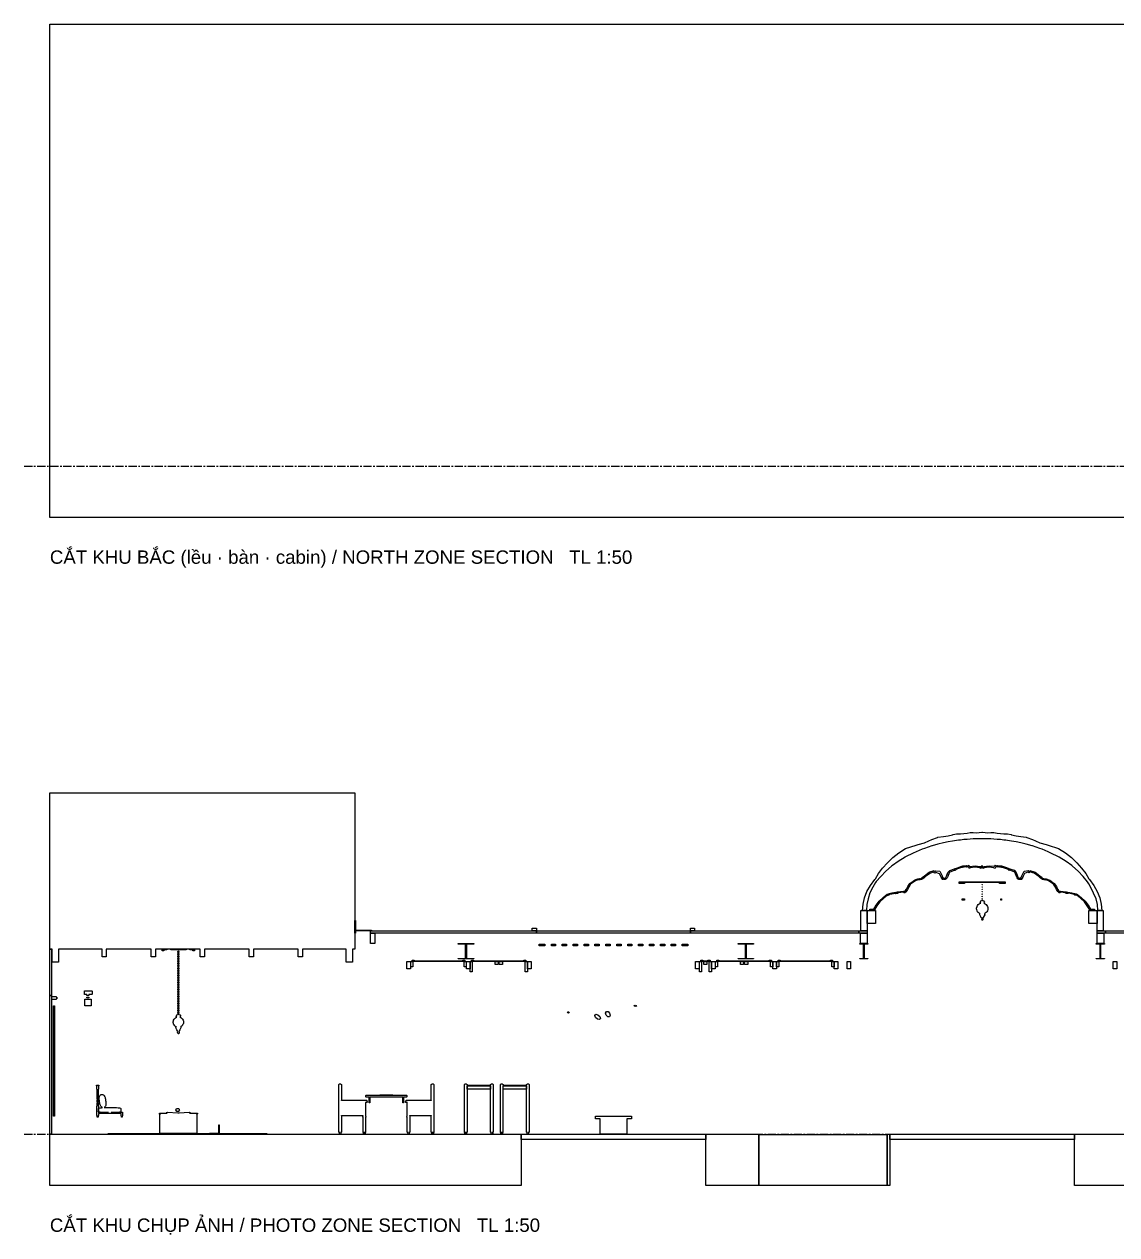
# Model space of a CAD drawing. Header units: millimetres. Extents: x -2320 to 44593, y -183000 to 30400.
# Drawn here: x -500 to 20775, y -152957 to -129400 of the extents above; entities that cross this region are included whole.
import ezdxf

# ---------------------------------------------------------------- set-up
doc = ezdxf.new("R2010")
doc.units = ezdxf.units.MM
doc.header["$LTSCALE"] = 50
doc.linetypes.add('CENTER', pattern=[5.08, 3.175, -0.635, 0.635, -0.635])
for name, color, linetype in [('A-BLDG', 8, 'Continuous'), ('A-SECT', 7, 'Continuous'), ('A-TEXT', 7, 'Continuous'), ('S-GRID', 8, 'CENTER')]:
    doc.layers.add(name, color=color, linetype=linetype)
doc.styles.add('VN', font='arial.ttf')

msp = doc.modelspace()

# ---------------------------------------------------------------- linework, layer by layer
at = {"layer": 'A-BLDG'}
msp.add_lwpolyline([(30400, -139000), (0, -139000), (0, -129400), (30400, -129400)], close=True, dxfattribs=at)
at = {"layer": 'A-SECT'}
for points in [[(41.4, -147400), (0.3, -147400), (0.3, -147280), (0.3, -144480), (0.3, -144360), (5935.7, -144360), (5935.7, -144480), (5935.7, -147280), (5935.7, -147400), (5894, -147400), (5894, -147650), (5770.3, -147650), (5770.3, -147400), (4918.6, -147400), (4918.6, -147550), (4836.1, -147550), (4836.1, -147400), (3963.7, -147400), (3963.7, -147550), (3881.3, -147550), (3881.3, -147400), (3008.9, -147400), (3008.9, -147550), (2926.5, -147550), (2926.5, -147400), (2054.1, -147400), (2054.1, -147550), (1971.7, -147550), (1971.7, -147400), (1099.3, -147400), (1099.3, -147550), (1016.8, -147550), (1016.8, -147400), (165.1, -147400), (165.1, -147650), (41.4, -147650)], [(15900, -146649.3), (15823.7, -146650), (15833.4, -146525.7), (15862.4, -146402.2), (15910.5, -146280.1), (15977.2, -146160.2), (16061.7, -146043.2), (16075.9, -146027.4), (16134.5, -145929.7), (16214.7, -145820.6), (16306.8, -145716.3), (16408.2, -145619.7), (16410.6, -145617.4), (16530.3, -145524.7), (16661.7, -145438.6), (16662.5, -145438.2), (16865, -145372.5), (16907.1, -145359.7), (17031.3, -145327.1), (17112.8, -145288.4), (17171.5, -145265.2), (17280.5, -145225), (17292.1, -145221.5), (17397.9, -145207.7), (17492.2, -145196.9), (17577.5, -145173), (17588.8, -145170.1), (17655.6, -145156.4), (17728, -145153.1), (17795.9, -145151.1), (17860.2, -145140), (17921.7, -145130.8), (17981, -145132), (18038.9, -145134.3), (18095.7, -145128.1), (18144.1, -145123.9), (18152.1, -145123.4), (18160.1, -145123.9), (18208.5, -145128.1), (18265.3, -145134.3), (18323.2, -145132), (18382.5, -145130.8), (18444, -145140), (18508.3, -145151.1), (18576.2, -145153.1), (18648.6, -145156.4), (18715.4, -145170.1), (18726.7, -145173), (18812, -145196.9), (18906.3, -145207.7), (19012.1, -145221.5), (19023.7, -145225), (19132.7, -145265.2), (19191.4, -145288.4), (19272.9, -145327.1), (19397.1, -145359.7), (19439.2, -145372.5), (19641.7, -145438.2), (19642.5, -145438.6), (19773.9, -145524.7), (19893.6, -145617.4), (19896, -145619.7), (19997.4, -145716.3), (20089.5, -145820.6), (20169.7, -145929.7), (20228.3, -146027.4), (20242.5, -146043.2), (20327, -146160.2), (20393.7, -146280.1), (20441.8, -146402.2), (20470.8, -146525.7), (20480.5, -146650), (20404.2, -146649.3), (20396.4, -146532.7), (20373.8, -146418.4), (20323.7, -146307.5), (20271.5, -146196.5), (20228.3, -146126.4), (20204.2, -146088.1), (20121.3, -145983.1), (20024.5, -145882), (19914.4, -145785.4), (19896, -145771.7), (19788.2, -145693.9), (19649.1, -145608.1), (19641.7, -145604.2), (19492.8, -145528.4), (19439.2, -145505), (19320.2, -145455.3), (19272.9, -145438.4), (19132.7, -145391), (19127.2, -145389.2), (19012.1, -145358.1), (18906.3, -145331.4), (18902.9, -145330.6), (18812, -145312.8), (18726.7, -145297.6), (18648.6, -145284.9), (18613.3, -145279.7), (18576.2, -145275.4), (18508.3, -145268.4), (18444, -145262.7), (18382.5, -145258.2), (18323.2, -145254.9), (18265.3, -145252.5), (18208.5, -145251.1), (18152.1, -145250.6), (18095.7, -145251.1), (18038.9, -145252.5), (17981, -145254.9), (17921.7, -145258.2), (17860.2, -145262.7), (17795.9, -145268.4), (17728, -145275.4), (17690.9, -145279.7), (17655.6, -145284.9), (17577.5, -145297.6), (17492.2, -145312.8), (17401.3, -145330.6), (17397.9, -145331.4), (17292.1, -145358.1), (17177, -145389.2), (17171.5, -145391), (17031.3, -145438.4), (16984, -145455.3), (16865, -145505), (16811.4, -145528.4), (16662.5, -145604.2), (16655.1, -145608.1), (16516, -145693.9), (16408.2, -145771.7), (16389.8, -145785.4), (16279.7, -145882), (16182.9, -145983.1), (16088.6, -146082.2), (16075, -146103.8), (16021.6, -146190.5), (15968.8, -146302.7), (15930.7, -146417), (15907.7, -146532.7)], [(18912.6, -146021.7), (18913.3, -146019), (18915.6, -146005.5), (18928.1, -145971), (18972.5, -145881.7), (18976.7, -145878.9), (19056.7, -145871.4), (19069.3, -145881.7), (19073.4, -145880.5), (19084.2, -145868.5), (19166.2, -145891.2), (19182.3, -145902.3), (19278.7, -145972.3), (19312.3, -146001.1), (19321.1, -146008.7), (19328.2, -146018.4), (19338, -146023.1), (19342.2, -146022.1), (19344.4, -146022), (19344.8, -146022.2), (19367.9, -146031.1), (19385.8, -146029.1), (19398.4, -146031.5), (19468.1, -146057), (19556.5, -146121.4), (19597.5, -146181.1), (19621.2, -146229.1), (19645, -146264.8), (19650.6, -146275.9), (19654.9, -146278.4), (19656.7, -146280.9), (19663.1, -146281.1), (19678, -146269.9), (19786.6, -146284.3), (19804.1, -146295.2), (19817.6, -146288.5), (19819.8, -146287.8), (19898.4, -146303.6), (19954.6, -146314.3), (19968.6, -146326.6), (19975.4, -146327.6), (19991.1, -146320.8), (19992, -146320.8), (20078.1, -146393.4), (20160, -146466.5), (20217.9, -146542.6), (20262.9, -146619.8), (20267.3, -146623.7), (20282.8, -146619.7), (20339, -146619.3), (20339, -146639.3), (20290.8, -146639.3), (20269.7, -146649.5), (20247.1, -146634), (20199.9, -146553.6), (20144.2, -146480.6), (20065.6, -146410), (19994.8, -146349.5), (19982.9, -146348.5), (19980.6, -146349.4), (19960.1, -146345.8), (19946.4, -146333.8), (19899.4, -146324.7), (19836.3, -146312), (19818.5, -146318.2), (19808.1, -146316), (19790.8, -146314.9), (19772, -146303.1), (19681.8, -146291.7), (19668, -146301.3), (19652.3, -146301.3), (19646.6, -146297.9), (19636.7, -146291.7), (19627.5, -146274.7), (19603.4, -146238.6), (19580.1, -146191.1), (19542.4, -146136.3), (19458.5, -146075.1), (19396.9, -146052.3), (19394.7, -146051.9), (19372, -146054.2), (19344.4, -146044.5), (19340.8, -146042.9), (19333.9, -146042.9), (19330.6, -146042.9), (19322.7, -146038.4), (19309.7, -146033.3), (19285.4, -146013.1), (19253.4, -145984.6), (19166.9, -145921), (19140.3, -145911.6), (19089.7, -145895.8), (19080.3, -145908.4), (19077.7, -145908.9), (19064.9, -145913.1), (19057.1, -145905.1), (19052.7, -145901.5), (19045.2, -145902.1), (18978.4, -145923.9), (18950.4, -145980.6), (18939.5, -146013.1), (18933.3, -146033.3), (18920.5, -146042.9), (18905.2, -146042.9), (18897.6, -146035.1), (18888.1, -146042.9), (18870, -146042.9), (18853.6, -146036.5), (18848.2, -146033.3), (18834.1, -146013.1), (18818.5, -145984.6), (18794.8, -145915.8), (18774.6, -145895.4), (18692.5, -145865.2), (18680.1, -145867.7), (18669.6, -145862.1), (18662.4, -145849.7), (18658.3, -145847.6), (18626.2, -145837.2), (18550.5, -145809.5), (18535.2, -145810.4), (18526.3, -145806.1), (18506, -145806.1), (18499.6, -145803.4), (18487.1, -145797.8), (18461.7, -145797.8), (18455.2, -145802.8), (18439.2, -145798.4), (18437.4, -145797.8), (18435.2, -145797), (18433.3, -145797.8), (18421.2, -145802), (18419.4, -145802.8), (18415.9, -145799.5), (18414.2, -145797.8), (18410.5, -145804), (18409.6, -145805.3), (18403.8, -145822.2), (18389.6, -145826.7), (18381.8, -145815.5), (18286.1, -145801.2), (18194.7, -145816.7), (18187.9, -145826.5), (18181, -145826.2), (18166.6, -145821.4), (18153.9, -145801.7), (18150.6, -145801.5), (18147.3, -145801.7), (18134.6, -145821.4), (18120.2, -145826.2), (18113.2, -145826.5), (18106.4, -145816.8), (18015.1, -145801.6), (17919.9, -145816), (17912.1, -145827.2), (17898, -145822.7), (17892.3, -145806.2), (17891.2, -145804.7), (17887.1, -145797.8), (17885.9, -145799), (17881.9, -145802.8), (17879.9, -145801.9), (17868.1, -145797.8), (17865.7, -145796.8), (17862.9, -145797.8), (17860.6, -145798.5), (17845.1, -145802.8), (17838.6, -145797.8), (17811.4, -145797.8), (17797.9, -145803.8), (17792.4, -145806.1), (17775.2, -145806.1), (17763, -145812.1), (17747.6, -145811.2), (17673.6, -145838.8), (17646.7, -145847.6), (17638.5, -145851.9), (17631.4, -145864.3), (17621, -145869.9), (17608.4, -145867.4), (17525, -145898.7), (17508.1, -145915.8), (17484.6, -145984.6), (17468.7, -146013.1), (17454.6, -146033.3), (17448.8, -146036.8), (17433, -146042.9), (17415, -146042.9), (17403.4, -146033.4), (17394.1, -146042.9), (17378.7, -146042.9), (17365.8, -146033.3), (17359.6, -146013.1), (17348.9, -145981.1), (17324.2, -145931.2), (17248.6, -145905.9), (17236.3, -145918.6), (17220.9, -145913.9), (17217.6, -145906.9), (17211.5, -145898.6), (17180.9, -145908.2), (17132.6, -145925.5), (17052.6, -145984.6), (17021.1, -146013.1), (16996.7, -146033.3), (16972.2, -146042.9), (16971.5, -146042.9), (16970.5, -146042.9), (16962.3, -146042.9), (16957, -146045.1), (16937.7, -146052), (16913, -146049.7), (16907, -146050.7), (16871, -146064.2), (16845.2, -146075.1), (16813.4, -146096.2), (16760.2, -146135), (16722.4, -146189.7), (16698.7, -146238), (16674.2, -146274.7), (16665.1, -146291.7), (16654.4, -146298.4), (16649.5, -146301.3), (16633.8, -146301.3), (16619.9, -146291.7), (16520.7, -146304.2), (16501.7, -146315.9), (16499.4, -146316), (16473.9, -146321.3), (16456.1, -146315.2), (16395.5, -146327.3), (16351.1, -146335.9), (16337.4, -146347.8), (16325.1, -146350), (16316.9, -146354.2), (16302.3, -146355.3), (16238.5, -146410), (16160.2, -146480.6), (16104.3, -146553.6), (16057.1, -146634), (16034.8, -146649.5), (16013.9, -146639.3), (15965.6, -146639.3), (15965.6, -146619.3), (16022, -146619.7), (16037.3, -146623.6), (16041.4, -146619.7), (16086.3, -146542.6), (16144.4, -146466.4), (16226, -146393.4), (16304.9, -146326.7), (16314.6, -146326.5), (16322, -146329.7), (16328.9, -146328.7), (16342.9, -146316.4), (16396.6, -146306.3), (16472.5, -146290.9), (16489.2, -146296.6), (16494.2, -146292.7), (16505.5, -146285.7), (16623.9, -146270.1), (16639, -146281.2), (16644.8, -146281), (16646.3, -146278.7), (16650.9, -146276.2), (16656.8, -146264.7), (16680.9, -146228.6), (16704.9, -146179.9), (16745.9, -146120.3), (16809.4, -146074), (16835.2, -146056.9), (16861.7, -146045.9), (16902.1, -146031.1), (16923.1, -146027.2), (16941.5, -146028.8), (16957.2, -146022.8), (16958.1, -146022.4), (16962.2, -146022.6), (16964.3, -146023.1), (16973.6, -146018.6), (16974.5, -146018.4), (16994.3, -146001.1), (17027.4, -145972.3), (17123, -145902.3), (17133.4, -145895.1), (17217, -145871.2), (17228, -145883.8), (17231.9, -145885.1), (17244.7, -145874.7), (17326, -145881.7), (17326.3, -145882), (17371.2, -145971.3), (17383.6, -146005.5), (17385.9, -146019.1), (17386.7, -146021.5), (17395.7, -146011), (17410.2, -146011), (17422.3, -146022.4), (17428.3, -146022.3), (17435.1, -146019.7), (17437.2, -146018.5), (17447.2, -146004), (17460.6, -145977.8), (17485.7, -145906), (17525, -145866.3), (17611.2, -145835.3), (17617.5, -145836.6), (17620.9, -145838.2), (17627.2, -145829.6), (17674.2, -145813.5), (17772.7, -145778.4), (17772.8, -145778.4), (17779.3, -145782.2), (17791.1, -145777), (17842.9, -145774.3), (17847, -145779.2), (17858.7, -145777), (17864.5, -145775), (17869, -145776.9), (17877.8, -145779.8), (17877.9, -145779.8), (17884.8, -145773), (17892.7, -145765.7), (17902.1, -145774.9), (17902.8, -145775.4), (17907.5, -145790.5), (17909.2, -145787.8), (18014.4, -145777.8), (18116.2, -145790.5), (18124.2, -145802.6), (18133.1, -145797.6), (18148.6, -145769.3), (18150.6, -145769.1), (18152.6, -145769.3), (18168, -145797.6), (18177, -145802.5), (18184.9, -145790.4), (18286.8, -145777.5), (18392.4, -145787.2), (18394.2, -145790), (18399, -145774.4), (18399.7, -145773.9), (18408.3, -145765.5), (18417.7, -145774.3), (18423.4, -145779.8), (18423.5, -145779.8), (18432.6, -145776.9), (18436.4, -145775.2), (18441.6, -145777), (18441.4, -145776.9), (18453.4, -145779.3), (18457.5, -145774.1), (18506.3, -145776.7), (18518.9, -145782.3), (18526, -145778.2), (18530.7, -145778.4), (18625.6, -145811.9), (18673.7, -145828.3), (18680, -145837), (18687.2, -145833.5), (18689.7, -145833), (18774.6, -145863.1), (18817.3, -145906.1), (18842.5, -145977.9), (18855.7, -146004.1), (18865.6, -146018.5), (18867.5, -146019.6), (18874.7, -146022.3), (18881, -146022.4), (18893.1, -146010.9), (18903.5, -146010.9)], [(17757.7, -146088), (17769.4, -146088), (17769.7, -146088), (17770.9, -146088), (17778.3, -146088), (17792.3, -146088), (17792.7, -146088), (17793.2, -146088), (17795.9, -146088), (17811.6, -146088), (17814.8, -146088), (17815.5, -146088), (17836, -146088), (17836.9, -146088), (17856.6, -146088), (17857.6, -146088), (17876.6, -146088), (17877.7, -146088), (17896.2, -146088), (17897.4, -146088), (17936.4, -146088), (17956.8, -146088), (17958.6, -146088), (17978, -146088), (17979.9, -146088), (17998.4, -146088), (18000.4, -146088), (18018.1, -146088), (18020.2, -146088), (18022.3, -146088), (18039.4, -146088), (18041.6, -146088), (18058.1, -146088), (18060.4, -146088), (18076.4, -146088), (18078.7, -146088), (18094.4, -146088), (18096.8, -146088), (18099.1, -146088), (18114.5, -146088), (18116.9, -146088), (18132.2, -146088), (18134.6, -146088), (18149.7, -146088), (18152.1, -146088), (18154.5, -146088), (18169.6, -146088), (18172, -146088), (18187.3, -146088), (18189.7, -146088), (18205.1, -146088), (18207.4, -146088), (18209.8, -146088), (18225.5, -146088), (18227.8, -146088), (18243.8, -146088), (18246.1, -146088), (18262.6, -146088), (18264.8, -146088), (18281.9, -146088), (18284, -146088), (18286.1, -146088), (18303.8, -146088), (18305.8, -146088), (18324.3, -146088), (18326.2, -146088), (18345.6, -146088), (18347.4, -146088), (18367.8, -146088), (18406.8, -146088), (18408, -146088), (18426.5, -146088), (18427.6, -146088), (18446.6, -146088), (18447.6, -146088), (18467.3, -146088), (18468.2, -146088), (18488.7, -146088), (18489.4, -146088), (18492.5, -146088), (18508.3, -146088), (18511, -146088), (18511.5, -146088), (18511.9, -146088), (18525.9, -146088), (18533.3, -146088), (18534.5, -146088), (18534.8, -146088), (18546.5, -146088), (18555.6, -146088), (18558.8, -146088), (18579.6, -146088), (18585, -146088), (18588.2, -146088), (18600.6, -146088), (18600.6, -146120), (18588.2, -146120), (18585, -146120), (18579.6, -146120), (18558.8, -146120), (18546.5, -146120), (18533.3, -146120), (18525.9, -146120), (18508.3, -146120), (18492.5, -146120), (18492.5, -146100), (18489.4, -146100), (18488.7, -146100), (18468.2, -146100), (18467.3, -146100), (18447.6, -146100), (18446.6, -146100), (18427.6, -146100), (18426.5, -146100), (18408, -146100), (18406.8, -146100), (18367.8, -146100), (18347.4, -146100), (18345.6, -146100), (18326.2, -146100), (18324.3, -146100), (18305.8, -146100), (18303.8, -146100), (18286.1, -146100), (18284, -146100), (18281.9, -146100), (18264.8, -146100), (18262.6, -146100), (18246.1, -146100), (18243.8, -146100), (18227.8, -146100), (18225.5, -146100), (18209.8, -146100), (18207.4, -146100), (18205.1, -146100), (18189.7, -146100), (18187.3, -146100), (18172, -146100), (18169.6, -146100), (18154.5, -146100), (18152.1, -146100), (18149.7, -146100), (18134.6, -146100), (18132.2, -146100), (18116.9, -146100), (18114.5, -146100), (18099.1, -146100), (18096.8, -146100), (18094.4, -146100), (18078.7, -146100), (18076.4, -146100), (18060.4, -146100), (18058.1, -146100), (18041.6, -146100), (18039.4, -146100), (18022.3, -146100), (18020.2, -146100), (18018.1, -146100), (18000.4, -146100), (17998.4, -146100), (17979.9, -146100), (17978, -146100), (17958.6, -146100), (17956.8, -146100), (17936.4, -146100), (17897.4, -146100), (17896.2, -146100), (17877.7, -146100), (17876.6, -146100), (17857.6, -146100), (17856.6, -146100), (17836.9, -146100), (17836, -146100), (17815.5, -146100), (17814.8, -146100), (17811.6, -146100), (17811.6, -146120), (17795.9, -146120), (17778.3, -146120), (17770.9, -146120), (17757.7, -146120), (17745.3, -146120), (17737, -146120), (17719.2, -146120), (17716, -146120), (17703.6, -146120), (17703.6, -146088), (17716, -146088), (17719.2, -146088), (17737, -146088), (17745.3, -146088), (17748.6, -146088)], [(18156.6, -146143.2), (18154.1, -146147.8), (18151.7, -146143.2), (18154.1, -146138.5)], [(18156.6, -146189.5), (18154.1, -146194.1), (18151.7, -146189.5), (18154.1, -146184.9)], [(18156.6, -146235.8), (18154.1, -146240.4), (18151.7, -146235.8), (18154.1, -146231.2)], [(18156.6, -146282.2), (18154.1, -146286.8), (18151.7, -146282.2), (18154.1, -146277.5)], [(17762.9, -146445), (17762.9, -146421), (17763.8, -146421), (17784, -146421), (17785.1, -146419.7), (17786.2, -146421), (17806.4, -146421), (17807.4, -146421), (17807.4, -146445), (17806.4, -146445), (17786.2, -146445), (17785.1, -146446.2), (17784, -146445), (17763.8, -146445)], [(18043.6, -146596.8), (18046.5, -146596.8), (18047.4, -146587.3), (18053.6, -146566.7), (18063.8, -146547.7), (18077.5, -146531), (18094.2, -146517.3), (18110.3, -146508.7), (18113.3, -146507.2), (18125.6, -146503.6), (18111.1, -146484.3), (18126.1, -146459.3), (18130, -146457.2), (18144.1, -146450.5), (18147.9, -146449.3), (18150, -146448.8), (18154.1, -146448.5), (18158.3, -146448.8), (18160.4, -146449.3), (18164.1, -146450.5), (18178.3, -146457.2), (18182.2, -146459.3), (18197.2, -146484.3), (18182.7, -146503.6), (18195, -146507.2), (18198, -146508.7), (18214.1, -146517.3), (18230.8, -146531), (18244.5, -146547.7), (18254.6, -146566.7), (18260.9, -146587.3), (18261.8, -146596.8), (18264.7, -146596.8), (18264.7, -146620.8), (18261.8, -146620.8), (18260.9, -146630.3), (18254.6, -146650.9), (18244.5, -146669.9), (18230.8, -146686.6), (18214.1, -146700.3), (18198, -146708.9), (18195.8, -146710), (18201.7, -146710), (18202.2, -146730), (18182.2, -146770), (18178.3, -146775.8), (18164.1, -146793.8), (18158.3, -146798.8), (18154.1, -146800), (18150, -146798.8), (18144.1, -146793.8), (18130, -146775.8), (18126.1, -146770), (18106.1, -146730), (18106.6, -146710), (18112.5, -146710), (18110.3, -146708.9), (18094.2, -146700.3), (18077.5, -146686.6), (18063.8, -146669.9), (18053.6, -146650.9), (18047.4, -146630.3), (18046.5, -146620.8), (18043.6, -146620.8)], [(18156.6, -146328.5), (18154.1, -146333.1), (18151.7, -146328.5), (18154.1, -146323.9)], [(18154.1, -146370.2), (18156.6, -146374.8), (18154.1, -146379.4), (18151.7, -146374.8)], [(18156.6, -146421.1), (18154.1, -146425.8), (18151.7, -146421.1), (18154.1, -146416.5)], [(18514.3, -146421), (18522.7, -146421), (18531.2, -146421), (18531.2, -146445), (18522.7, -146445), (18514.3, -146445)], [(15792.7, -147040.1), (15792.7, -146650), (15910.7, -146650), (15910.7, -147040.1)], [(16073, -146900), (15915, -146900), (15915, -146650), (16073, -146650)], [(20389.2, -146900), (20231.2, -146900), (20231.2, -146650), (20389.2, -146650)], [(20511.5, -146650), (20511.5, -147040.2), (20393.4, -147040), (20393.4, -146650)], [(5951.2, -146840.1), (5951.2, -147090.1), (5935.7, -147090.1), (5935.7, -146840.1)], [(9474.1, -147037.1), (9471.1, -147040.1), (9397.1, -147040.1), (9394.1, -147037.1), (9394.1, -146993.1), (9397.1, -146990.1), (9471.1, -146990.1), (9474.1, -146993.1)], [(12551.1, -146990.1), (12554.1, -146993.1), (12554.1, -147037.1), (12551.1, -147040.1), (12477.1, -147040.1), (12474.1, -147037.1), (12474.1, -146993.1), (12477.1, -146990.1)], [(18166.3, -146820), (18164.1, -146825.6), (18158.3, -146835.5), (18154.1, -146838), (18150, -146835.5), (18144.1, -146825.6), (18142, -146820), (18144.1, -146813.8), (18150, -146802.8), (18154.1, -146800), (18158.3, -146802.8), (18164.1, -146813.8)], [(6265.5, -147028.1), (6265.5, -147040.1), (5935.7, -147040.1), (5935.7, -147028.1)], [(9474.1, -147040.1), (9474.1, -147090.1), (6244.9, -147090.1), (6244.9, -147040.1)], [(6327.3, -147090.1), (6327.3, -147290.1), (6244.9, -147290.1), (6244.9, -147090.1)], [(12474.1, -147040.1), (12474.1, -147090.1), (9474.1, -147090.1), (9474.1, -147040.1)], [(15752.1, -147040.1), (15752.1, -147090.1), (12474.1, -147090.1), (12474.1, -147040.1)], [(15911.6, -147090.1), (15752.1, -147090.1), (15752.1, -147040.1), (15911.6, -147040.1)], [(15912.8, -147290.1), (15784.6, -147290.1), (15784.6, -147090.1), (15912.8, -147090.1)], [(20519.6, -147290.1), (20391.4, -147290.1), (20391.4, -147090.1), (20519.6, -147090.1)], [(20552.1, -147090.1), (20392.6, -147090.1), (20392.6, -147040.1), (20552.1, -147040.1)], [(34899.3, -147040.1), (34899.3, -147090.1), (20552.1, -147090.1), (20552.1, -147040.1)], [(31, -147400), (31, -148300), (0, -148300), (0, -147400)], [(2224.3, -147401), (2280.1, -147401), (2280.1, -147412), (2224.3, -147412), (2222.1, -147412), (2222.1, -147430), (2218.7, -147430), (2187.1, -147430), (2187.1, -147401), (2202.1, -147401), (2218.7, -147401), (2222.1, -147401)], [(2608.2, -147401), (2651.7, -147401), (2652.1, -147401), (2652.1, -147412), (2651.7, -147412), (2608.2, -147412), (2501.1, -147412), (2396, -147412), (2352.5, -147412), (2352.1, -147412), (2352.1, -147401), (2352.5, -147401), (2396, -147401), (2501.1, -147401)], [(2512.7, -147498.5), (2507.7, -147521.3), (2512.7, -147544.2), (2507.7, -147567), (2512.7, -147589.8), (2507.7, -147612.7), (2512.7, -147635.5), (2507.7, -147658.3), (2512.7, -147681.2), (2507.7, -147704), (2512.7, -147726.8), (2507.7, -147749.7), (2512.7, -147772.5), (2507.7, -147795.3), (2512.7, -147818.2), (2507.7, -147841), (2512.7, -147863.8), (2507.7, -147886.7), (2512.7, -147909.5), (2507.7, -147932.3), (2512.7, -147955.2), (2507.7, -147978), (2512.7, -148000.8), (2507.7, -148023.7), (2512.7, -148046.5), (2507.7, -148069.3), (2512.7, -148092.2), (2507.7, -148115), (2512.7, -148137.8), (2507.7, -148160.7), (2512.7, -148183.5), (2507.7, -148206.3), (2512.7, -148229.2), (2507.7, -148252), (2512.7, -148274.8), (2507.7, -148297.7), (2512.7, -148320.5), (2507.7, -148343.3), (2512.7, -148366.2), (2507.7, -148389), (2512.7, -148411.8), (2507.7, -148434.7), (2512.7, -148457.5), (2507.7, -148480.3), (2512.7, -148503.2), (2507.7, -148526), (2512.7, -148548.8), (2507.7, -148571.7), (2512.7, -148594.5), (2507.7, -148617.3), (2512.7, -148640.2), (2507.7, -148663), (2503.1, -148663), (2502.1, -148663), (2501.1, -148663), (2496.5, -148663), (2491.5, -148640.2), (2496.5, -148617.3), (2491.5, -148594.5), (2496.5, -148571.7), (2491.5, -148548.8), (2496.5, -148526), (2491.5, -148503.2), (2496.5, -148480.3), (2491.5, -148457.5), (2496.5, -148434.7), (2491.5, -148411.8), (2496.5, -148389), (2491.5, -148366.2), (2496.5, -148343.3), (2491.5, -148320.5), (2496.5, -148297.7), (2491.5, -148274.8), (2496.5, -148252), (2491.5, -148229.2), (2496.5, -148206.3), (2491.5, -148183.5), (2496.5, -148160.7), (2491.5, -148137.8), (2496.5, -148115), (2491.5, -148092.2), (2496.5, -148069.3), (2491.5, -148046.5), (2496.5, -148023.7), (2491.5, -148000.8), (2496.5, -147978), (2491.5, -147955.2), (2496.5, -147932.3), (2491.5, -147909.5), (2496.5, -147886.7), (2491.5, -147863.8), (2496.5, -147841), (2491.5, -147818.2), (2496.5, -147795.3), (2491.5, -147772.5), (2496.5, -147749.7), (2491.5, -147726.8), (2496.5, -147704), (2491.5, -147681.2), (2496.5, -147658.3), (2491.5, -147635.5), (2496.5, -147612.7), (2491.5, -147589.8), (2496.5, -147567), (2491.5, -147544.2), (2496.5, -147521.3), (2491.5, -147498.5), (2496.5, -147475.7), (2491.5, -147452.8), (2496.5, -147430), (2501.1, -147430), (2502.1, -147430), (2503.1, -147430), (2507.7, -147430), (2512.7, -147452.8), (2507.7, -147475.7)], [(2779.9, -147401), (2782.1, -147401), (2785.5, -147401), (2802.1, -147401), (2817.1, -147401), (2817.1, -147430), (2785.5, -147430), (2782.1, -147430), (2782.1, -147412), (2779.9, -147412), (2724.1, -147412), (2724.1, -147401)], [(8095, -147300.8), (7952.1, -147300.8), (7952.1, -147290.1), (8252.1, -147290.1), (8252.1, -147300.8), (8109.2, -147300.8), (8109.2, -147579.4), (8252.1, -147579.4), (8252.1, -147590.1), (7952.1, -147590.1), (7952.1, -147579.4), (8095, -147579.4)], [(9628.7, -147302.1), (9635.6, -147302.1), (9635.6, -147337.1), (9628.7, -147337.1), (9625.5, -147337.1), (9623.8, -147337.1), (9622, -147337.1), (9597.7, -147337.1), (9583.5, -147337.1), (9574.2, -147337.1), (9567.6, -147337.1), (9529.1, -147337.1), (9529.1, -147302.1), (9567.6, -147302.1), (9574.2, -147302.1), (9583.5, -147302.1), (9597.7, -147302.1), (9622, -147302.1), (9623.8, -147302.1), (9625.5, -147302.1)], [(9841, -147337.1), (9832.1, -147337.1), (9780.7, -147337.1), (9771.8, -147337.1), (9764.9, -147337.1), (9764.9, -147302.1), (9771.8, -147302.1), (9780.7, -147302.1), (9832.1, -147302.1), (9841, -147302.1), (9847.9, -147302.1), (9847.9, -147337.1)], [(10053.3, -147337.1), (10044.4, -147337.1), (9993, -147337.1), (9984.1, -147337.1), (9977.2, -147337.1), (9977.2, -147302.1), (9984.1, -147302.1), (9993, -147302.1), (10044.4, -147302.1), (10053.3, -147302.1), (10060.2, -147302.1), (10060.2, -147337.1)], [(10265.6, -147337.1), (10256.7, -147337.1), (10205.3, -147337.1), (10196.4, -147337.1), (10189.5, -147337.1), (10189.5, -147302.1), (10196.4, -147302.1), (10205.3, -147302.1), (10256.7, -147302.1), (10265.6, -147302.1), (10272.5, -147302.1), (10272.5, -147337.1)], [(10477.9, -147337.1), (10469, -147337.1), (10417.6, -147337.1), (10408.7, -147337.1), (10401.8, -147337.1), (10401.8, -147302.1), (10408.7, -147302.1), (10417.6, -147302.1), (10469, -147302.1), (10477.9, -147302.1), (10484.8, -147302.1), (10484.8, -147337.1)], [(10690.2, -147337.1), (10681.3, -147337.1), (10629.9, -147337.1), (10621, -147337.1), (10614.1, -147337.1), (10614.1, -147302.1), (10621, -147302.1), (10629.9, -147302.1), (10681.3, -147302.1), (10690.2, -147302.1), (10697.1, -147302.1), (10697.1, -147337.1)], [(10902.5, -147337.1), (10893.7, -147337.1), (10842.2, -147337.1), (10833.3, -147337.1), (10826.5, -147337.1), (10826.5, -147302.1), (10833.3, -147302.1), (10842.2, -147302.1), (10893.7, -147302.1), (10902.5, -147302.1), (10909.4, -147302.1), (10909.4, -147337.1)], [(11121.7, -147337.1), (11114.9, -147337.1), (11106, -147337.1), (11054.5, -147337.1), (11045.7, -147337.1), (11038.8, -147337.1), (11038.8, -147302.1), (11045.7, -147302.1), (11054.5, -147302.1), (11106, -147302.1), (11114.9, -147302.1), (11121.7, -147302.1)], [(11327.2, -147337.1), (11318.3, -147337.1), (11266.9, -147337.1), (11258, -147337.1), (11251.1, -147337.1), (11251.1, -147302.1), (11258, -147302.1), (11266.9, -147302.1), (11318.3, -147302.1), (11327.2, -147302.1), (11334.1, -147302.1), (11334.1, -147337.1)], [(11539.5, -147337.1), (11530.6, -147337.1), (11479.2, -147337.1), (11470.3, -147337.1), (11463.4, -147337.1), (11463.4, -147302.1), (11470.3, -147302.1), (11479.2, -147302.1), (11530.6, -147302.1), (11539.5, -147302.1), (11546.4, -147302.1), (11546.4, -147337.1)], [(11751.8, -147337.1), (11742.9, -147337.1), (11691.5, -147337.1), (11682.6, -147337.1), (11675.7, -147337.1), (11675.7, -147302.1), (11682.6, -147302.1), (11691.5, -147302.1), (11742.9, -147302.1), (11751.8, -147302.1), (11758.7, -147302.1), (11758.7, -147337.1)], [(11964.1, -147337.1), (11955.2, -147337.1), (11903.8, -147337.1), (11894.9, -147337.1), (11888, -147337.1), (11888, -147302.1), (11894.9, -147302.1), (11903.8, -147302.1), (11955.2, -147302.1), (11964.1, -147302.1), (11971, -147302.1), (11971, -147337.1)], [(12176.4, -147337.1), (12167.5, -147337.1), (12116.1, -147337.1), (12107.2, -147337.1), (12100.3, -147337.1), (12100.3, -147302.1), (12107.2, -147302.1), (12116.1, -147302.1), (12167.5, -147302.1), (12176.4, -147302.1), (12183.3, -147302.1), (12183.3, -147337.1)], [(12419.1, -147302.1), (12419.1, -147337.1), (12380.6, -147337.1), (12374, -147337.1), (12364.7, -147337.1), (12350.5, -147337.1), (12326.2, -147337.1), (12324.4, -147337.1), (12319.5, -147337.1), (12312.6, -147337.1), (12312.6, -147302.1), (12319.5, -147302.1), (12324.4, -147302.1), (12326.2, -147302.1), (12350.5, -147302.1), (12364.7, -147302.1), (12374, -147302.1), (12380.6, -147302.1)], [(13545, -147300.8), (13402.1, -147300.8), (13402.1, -147290.1), (13702.1, -147290.1), (13702.1, -147300.8), (13559.2, -147300.8), (13559.2, -147579.4), (13702.1, -147579.4), (13702.1, -147590.1), (13402.1, -147590.1), (13402.1, -147579.4), (13545, -147579.4)], [(15844.9, -147579.4), (15844.9, -147300.8), (15768.6, -147300.8), (15768.6, -147290.1), (15928.8, -147290.1), (15928.8, -147300.8), (15852.6, -147300.8), (15852.6, -147579.4), (15928.8, -147579.4), (15928.8, -147590.1), (15768.6, -147590.1), (15768.6, -147579.4)], [(20451.6, -147300.8), (20375.4, -147300.8), (20375.4, -147290.1), (20535.6, -147290.1), (20535.6, -147300.8), (20459.3, -147300.8), (20459.3, -147579.4), (20535.6, -147579.4), (20535.6, -147590.1), (20375.4, -147590.1), (20375.4, -147579.4), (20451.6, -147579.4)], [(6952.1, -147780.1), (6952.1, -147640.1), (6987.1, -147640.1), (7022.1, -147640.1), (7022.1, -147780.1), (6987.1, -147780.1)], [(7027.1, -147640.1), (7069.1, -147640.1), (7069.1, -147740.1), (7027.1, -147740.1)], [(7054.1, -147616.1), (7094.1, -147616.1), (7094.1, -147628.1), (8040.6, -147628.1), (8040.6, -147616.1), (8080.6, -147616.1), (8080.6, -147628.1), (8050.6, -147628.1), (8050.6, -147640.1), (7084.1, -147640.1), (7084.1, -147628.1), (7054.1, -147628.1)], [(8107.6, -147640.1), (8107.6, -147740.1), (8065.6, -147740.1), (8065.6, -147640.1)], [(8180.6, -147780.1), (8110.6, -147780.1), (8110.6, -147640.1), (8180.6, -147640.1)], [(8183.6, -147640.1), (8225.6, -147640.1), (8225.6, -147840.1), (8183.6, -147840.1)], [(8210.6, -147616.1), (8250.6, -147616.1), (8250.6, -147628.1), (9230.1, -147628.1), (9230.1, -147616.1), (9270.1, -147616.1), (9270.1, -147628.1), (9240.1, -147628.1), (9240.1, -147640.1), (8240.6, -147640.1), (8240.6, -147628.1), (8210.6, -147628.1)], [(8669.8, -147642.1), (8731.7, -147642.1), (8731.7, -147700.1), (8669.8, -147700.1)], [(8810.9, -147642.1), (8810.9, -147700.1), (8749, -147700.1), (8749, -147642.1)], [(9255.1, -147640.1), (9297.1, -147640.1), (9297.1, -147840.1), (9255.1, -147840.1)], [(9302.1, -147780.1), (9302.1, -147640.1), (9304.1, -147640.1), (9372.1, -147640.1), (9372.1, -147780.1), (9304.1, -147780.1)], [(12642.1, -147780.1), (12572.1, -147780.1), (12572.1, -147640.1), (12642.1, -147640.1)], [(12647.1, -147640.1), (12689.1, -147640.1), (12689.1, -147840.1), (12647.1, -147840.1)], [(12674.1, -147616.1), (12714.1, -147616.1), (12714.1, -147628.1), (12814.5, -147628.1), (12814.5, -147616.1), (12854.5, -147616.1), (12854.5, -147628.1), (12824.5, -147628.1), (12824.5, -147640.1), (12704.1, -147640.1), (12704.1, -147628.1), (12674.1, -147628.1)], [(12747.9, -147642.1), (12780.7, -147642.1), (12792.3, -147642.1), (12792.3, -147700.1), (12780.7, -147700.1), (12747.9, -147700.1), (12736.3, -147700.1), (12736.3, -147642.1)], [(12839.5, -147640.1), (12881.5, -147640.1), (12881.5, -147840.1), (12839.5, -147840.1)], [(12954.5, -147640.1), (12954.5, -147780.1), (12884.5, -147780.1), (12884.5, -147640.1)], [(12957.5, -147640.1), (12999.5, -147640.1), (12999.5, -147740.1), (12957.5, -147740.1)], [(12984.5, -147616.1), (13024.5, -147616.1), (13024.5, -147628.1), (14008, -147628.1), (14008, -147616.1), (14048, -147616.1), (14048, -147628.1), (14018, -147628.1), (14018, -147640.1), (13014.5, -147640.1), (13014.5, -147628.1), (12984.5, -147628.1)], [(13445.5, -147642.1), (13507.5, -147642.1), (13507.5, -147700.1), (13445.5, -147700.1)], [(13525, -147642.1), (13587, -147642.1), (13587, -147700.1), (13525, -147700.1)], [(14033, -147640.1), (14075, -147640.1), (14075, -147740.1), (14033, -147740.1)], [(14148, -147780.1), (14078, -147780.1), (14078, -147640.1), (14148, -147640.1)], [(14151, -147640.1), (14193, -147640.1), (14193, -147740.1), (14151, -147740.1)], [(14218, -147616.1), (14218, -147628.1), (15201.4, -147628.1), (15201.4, -147616.1), (15241.4, -147616.1), (15241.4, -147628.1), (15211.4, -147628.1), (15211.4, -147640.1), (14208, -147640.1), (14208, -147628.1), (14178, -147628.1), (14178, -147616.1)], [(15268.4, -147640.1), (15268.4, -147740.1), (15226.4, -147740.1), (15226.4, -147640.1)], [(15341.4, -147780.1), (15271.4, -147780.1), (15271.4, -147640.1), (15341.4, -147640.1)], [(15592.1, -147640.1), (15592.1, -147780.1), (15522.1, -147780.1), (15522.1, -147640.1)], [(20772.1, -147780.1), (20702.1, -147780.1), (20702.1, -147640.1), (20772.1, -147640.1)], [(0, -151000), (0, -148315), (1.2, -148309.3), (4.6, -148304.4), (9.6, -148301.1), (15.5, -148300), (21.4, -148301.1), (26.4, -148304.4), (29.8, -148309.3), (31, -148315), (31, -151000)], [(128.4, -148332.6), (136.7, -148337.3), (141.5, -148345.3), (141.5, -148354.7), (136.7, -148362.7), (128.4, -148367.4), (123.6, -148367.4), (123.6, -148380), (41.1, -148380), (41.1, -148320), (123.6, -148320), (123.6, -148332.6)], [(721.1, -148280), (675.1, -148280), (671.1, -148276), (671.1, -148214), (675.1, -148210), (817.1, -148210), (821.1, -148214), (821.1, -148276), (817.1, -148280), (761.1, -148280), (761.1, -148298.9), (721.1, -148298.9)], [(681.1, -148495.7), (681.1, -148478.1), (681.1, -148370.1), (801.1, -148370.1), (801.1, -148478.1), (801.1, -148495.7), (801.1, -148499.6), (801.1, -148500.3), (681.1, -148500.3), (681.1, -148499.6)], [(721.1, -148333), (761.1, -148333), (761.1, -148337.5), (761.1, -148347), (721.1, -148347), (721.1, -148337.5)], [(72, -150650), (72, -148500), (87.5, -148500), (87.5, -150650)], [(10080.1, -148628), (10090.7, -148618.1), (10105.4, -148621.1), (10109.6, -148634), (10098.9, -148643.9), (10084.2, -148640.9)], [(10821.2, -148642.9), (10836.1, -148612.6), (10868.1, -148612.9), (10898.4, -148643.6), (10909.2, -148686.7), (10894.3, -148717), (10862.3, -148716.7), (10832, -148686)], [(11420, -148509.9), (11403.4, -148516.1), (11383.3, -148508.2), (11379.7, -148494.2), (11396.3, -148488), (11416.4, -148495.8)], [(2431.5, -148888.7), (2419.1, -148873.6), (2409.8, -148856.3), (2404.1, -148837.5), (2403.4, -148830), (2400.7, -148830), (2400.7, -148806), (2403.4, -148806), (2404.1, -148798.5), (2409.8, -148779.7), (2419.1, -148762.4), (2431.5, -148747.3), (2446.7, -148734.9), (2463.9, -148725.6), (2472.5, -148723), (2472.3, -148723), (2457.3, -148703), (2472.3, -148678), (2490.3, -148668), (2499.7, -148664.1), (2501.1, -148663.6), (2501.7, -148663.5), (2502.1, -148663.4), (2502.5, -148663.5), (2503.1, -148663.6), (2504.5, -148664.1), (2513.9, -148668), (2531.9, -148678), (2546.9, -148703), (2531.9, -148723), (2531.7, -148723), (2540.3, -148725.6), (2557.5, -148734.9), (2572.7, -148747.3), (2585.1, -148762.4), (2594.4, -148779.7), (2600.1, -148798.5), (2600.8, -148806), (2603.5, -148806), (2603.5, -148830), (2600.8, -148830), (2600.1, -148837.5), (2594.4, -148856.3), (2585.1, -148873.6), (2572.7, -148888.7), (2557.5, -148901.1), (2541, -148910), (2546.9, -148910), (2551.9, -148930), (2531.9, -148970), (2511.9, -149000), (2517.9, -149020), (2507.9, -149050), (2504.5, -149050), (2503.1, -149050), (2502.5, -149050), (2502.1, -149050), (2501.7, -149050), (2501.1, -149050), (2499.7, -149050), (2496.3, -149050), (2486.3, -149020), (2492.3, -149000), (2472.3, -148970), (2452.3, -148930), (2457.3, -148910), (2463.2, -148910), (2446.7, -148901.1)], [(10709, -148711.5), (10720.7, -148750.4), (10700.3, -148770.9), (10659.9, -148761.1), (10623.1, -148726.7), (10611.5, -148687.8), (10631.8, -148667.2), (10672.2, -148677)], [(938.1, -150162.5), (938.1, -150168.7), (938.1, -150190.1), (938.1, -150192.4), (938.1, -150194.1), (922.1, -150194.1), (922.1, -150192.4), (922.1, -150190.1), (922.1, -150168.7), (922.1, -150162.5), (922.1, -150153.6), (922.1, -150151.4), (922.1, -150147.3), (922.1, -150145), (922.1, -150125), (918.1, -150125), (914.1, -150121), (914.1, -150064), (918.1, -150060), (914.1, -150060), (910.1, -150056), (910.1, -150049), (914.1, -150045), (948.1, -150045), (952.1, -150049), (952.1, -150056), (948.1, -150060), (944.1, -150060), (948.1, -150064), (948.1, -150121), (944.1, -150125), (938.1, -150125), (938.1, -150145), (938.1, -150147.3), (938.1, -150151.4), (938.1, -150153.6)], [(5668, -150988), (5667.1, -150988.9), (5658.3, -150994.9), (5652.1, -150996.4), (5645.9, -150994.9), (5637.1, -150988.9), (5636.2, -150988), (5637.1, -150977), (5637.5, -150974), (5645.9, -150965.4), (5647.1, -150965), (5631.1, -150965), (5627.1, -150961), (5627.1, -150049), (5631.1, -150045), (5626.1, -150045), (5626.1, -150033), (5642.5, -150023), (5643.4, -150022.2), (5652.1, -150019.4), (5660.8, -150022.2), (5661.7, -150023), (5678.1, -150033), (5678.1, -150045), (5673.1, -150045), (5677.1, -150049), (5677.1, -150344), (5681.1, -150340), (6165.1, -150340), (6169.1, -150344), (6169.1, -150351), (6165.1, -150355), (6171.1, -150355), (6177.1, -150361), (6177.1, -150374), (6171.1, -150380), (6143.1, -150380), (6147.1, -150384), (6147.1, -150655), (6149.1, -150655), (6151.1, -150657), (6151.1, -150668), (6149.1, -150670), (6147.1, -150670), (6147.1, -150961), (6143.1, -150965), (6127.1, -150965), (6128.3, -150965.4), (6136.7, -150974), (6137.1, -150977), (6138, -150988), (6137.1, -150988.9), (6128.3, -150994.9), (6122.1, -150996.4), (6115.9, -150994.9), (6107.1, -150988.9), (6106.2, -150988), (6107.1, -150977), (6107.5, -150974), (6115.9, -150965.4), (6117.1, -150965), (6101.1, -150965), (6097.1, -150961), (6097.1, -150670), (6095.1, -150670), (6093.1, -150668), (6093.1, -150657), (6095.1, -150655), (6097.1, -150655), (6097.1, -150637), (6094.1, -150640), (5680.1, -150640), (5677.1, -150637), (5677.1, -150961), (5673.1, -150965), (5657.1, -150965), (5658.3, -150965.4), (5666.7, -150974), (5667.1, -150977)], [(6997.1, -150988.9), (6988.3, -150994.9), (6982.1, -150996.4), (6975.9, -150994.9), (6967.1, -150988.9), (6966.2, -150988), (6967.1, -150977), (6967.5, -150974), (6975.9, -150965.4), (6977.1, -150965), (6961.1, -150965), (6957.1, -150961), (6957.1, -150670), (6955.1, -150670), (6953.1, -150668), (6953.1, -150657), (6955.1, -150655), (6957.1, -150655), (6957.1, -150384), (6961.1, -150380), (6933.1, -150380), (6927.1, -150374), (6927.1, -150361), (6933.1, -150355), (6939.1, -150355), (6935.1, -150351), (6935.1, -150344), (6939.1, -150340), (7423.1, -150340), (7427.1, -150344), (7427.1, -150049), (7431.1, -150045), (7426.1, -150045), (7426.1, -150033), (7442.5, -150023), (7443.4, -150022.2), (7452.1, -150019.4), (7460.8, -150022.2), (7461.7, -150023), (7478.1, -150033), (7478.1, -150045), (7473.1, -150045), (7477.1, -150049), (7477.1, -150961), (7473.1, -150965), (7457.1, -150965), (7458.3, -150965.4), (7466.7, -150974), (7467.1, -150977), (7468, -150988), (7467.1, -150988.9), (7458.3, -150994.9), (7452.1, -150996.4), (7445.9, -150994.9), (7437.1, -150988.9), (7436.2, -150988), (7437.1, -150977), (7437.5, -150974), (7445.9, -150965.4), (7447.1, -150965), (7431.1, -150965), (7427.1, -150961), (7427.1, -150637), (7424.1, -150640), (7010.1, -150640), (7007.1, -150637), (7007.1, -150655), (7009.1, -150655), (7011.1, -150657), (7011.1, -150668), (7009.1, -150670), (7007.1, -150670), (7007.1, -150961), (7003.1, -150965), (6987.1, -150965), (6988.3, -150965.4), (6996.7, -150974), (6997.1, -150977), (6998, -150988)], [(8112.1, -150977), (8113, -150988), (8112.1, -150988.9), (8103.3, -150994.9), (8097.1, -150996.4), (8090.9, -150994.9), (8082.1, -150988.9), (8081.2, -150988), (8082.1, -150977), (8082.5, -150974), (8090.9, -150965.4), (8092.1, -150965), (8076.1, -150965), (8072.1, -150961), (8072.1, -150049), (8076.1, -150045), (8071.1, -150045), (8071.1, -150033), (8087.5, -150023), (8088.4, -150022.2), (8097.1, -150019.4), (8105.8, -150022.2), (8106.7, -150023), (8123.1, -150033), (8123.1, -150045), (8118.1, -150045), (8122.1, -150049), (8126.1, -150045), (8578.1, -150045), (8582.1, -150049), (8586.1, -150045), (8581.1, -150045), (8581.1, -150033), (8597.5, -150023), (8598.4, -150022.2), (8607.1, -150019.4), (8615.8, -150022.2), (8616.7, -150023), (8633.1, -150033), (8633.1, -150045), (8628.1, -150045), (8632.1, -150049), (8632.1, -150961), (8628.1, -150965), (8612.1, -150965), (8613.3, -150965.4), (8621.7, -150974), (8622.1, -150977), (8623, -150988), (8622.1, -150988.9), (8613.3, -150994.9), (8607.1, -150996.4), (8600.9, -150994.9), (8592.1, -150988.9), (8591.2, -150988), (8592.1, -150977), (8592.5, -150974), (8600.9, -150965.4), (8602.1, -150965), (8586.1, -150965), (8582.1, -150961), (8582.1, -150056), (8578.1, -150060), (8126.1, -150060), (8122.1, -150056), (8122.1, -150961), (8118.1, -150965), (8102.1, -150965), (8103.3, -150965.4), (8111.7, -150974)], [(8812.1, -150977), (8813, -150988), (8812.1, -150988.9), (8803.3, -150994.9), (8797.1, -150996.4), (8790.9, -150994.9), (8782.1, -150988.9), (8781.2, -150988), (8782.1, -150977), (8782.5, -150974), (8790.9, -150965.4), (8792.1, -150965), (8776.1, -150965), (8772.1, -150961), (8772.1, -150049), (8776.1, -150045), (8771.1, -150045), (8771.1, -150033), (8787.5, -150023), (8788.4, -150022.2), (8797.1, -150019.4), (8805.8, -150022.2), (8806.7, -150023), (8823.1, -150033), (8823.1, -150045), (8818.1, -150045), (8822.1, -150049), (8826.1, -150045), (9278.1, -150045), (9282.1, -150049), (9286.1, -150045), (9281.1, -150045), (9281.1, -150033), (9297.5, -150023), (9298.4, -150022.2), (9307.1, -150019.4), (9315.8, -150022.2), (9316.7, -150023), (9333.1, -150033), (9333.1, -150045), (9328.1, -150045), (9332.1, -150049), (9332.1, -150961), (9328.1, -150965), (9312.1, -150965), (9313.3, -150965.4), (9321.7, -150974), (9322.1, -150977), (9323, -150988), (9322.1, -150988.9), (9313.3, -150994.9), (9307.1, -150996.4), (9300.9, -150994.9), (9292.1, -150988.9), (9291.2, -150988), (9292.1, -150977), (9292.5, -150974), (9300.9, -150965.4), (9302.1, -150965), (9286.1, -150965), (9282.1, -150961), (9282.1, -150056), (9278.1, -150060), (8826.1, -150060), (8822.1, -150056), (8822.1, -150961), (8818.1, -150965), (8802.1, -150965), (8803.3, -150965.4), (8811.7, -150974)], [(916.1, -150637), (916.1, -150573), (919.1, -150570), (916.1, -150567), (916.1, -150453), (919.1, -150450), (922.1, -150450), (922.1, -150430.1), (922.1, -150427.7), (922.1, -150423.3), (922.1, -150421.4), (922.1, -150412.5), (922.1, -150406.3), (922.1, -150384.9), (922.1, -150382.6), (922.1, -150380.9), (938.1, -150380.9), (938.1, -150382.6), (938.1, -150384.9), (938.1, -150406.3), (938.1, -150412.5), (938.1, -150421.4), (938.1, -150423.3), (938.1, -150427.7), (938.1, -150430.1), (938.1, -150450), (941.1, -150450), (944.1, -150453), (944.1, -150567), (941.1, -150570), (943.1, -150570), (946.1, -150573), (946.1, -150580), (1139.2, -150580), (1112.4, -150579.9), (1085.5, -150579.7), (1058.6, -150579.3), (1031.7, -150578.2), (1004.9, -150576), (979.1, -150572.3), (959.9, -150567.7), (951.6, -150563), (949.9, -150558.3), (949.3, -150553.6), (948.9, -150548.9), (948.6, -150544.2), (948.4, -150539.4), (948.2, -150534.7), (948.2, -150530.4), (947.8, -150528.8), (948.2, -150528.4), (948.2, -150525.3), (948.4, -150520.6), (948.6, -150515.8), (948.9, -150511.1), (949.3, -150506.4), (949.9, -150501.7), (951.6, -150497), (959.9, -150492.3), (979.1, -150487.7), (1004.9, -150484), (1024.5, -150482.4), (1023.4, -150482.1), (1016.6, -150477.9), (1004.9, -150468.2), (992.5, -150454.9), (983.8, -150440.4), (978.3, -150425.4), (974.5, -150410.2), (971.7, -150394.8), (969.2, -150379.4), (966.8, -150364), (964.5, -150348.5), (962.3, -150333), (960.5, -150317.5), (959.6, -150301.8), (960.4, -150285.9), (964.4, -150269.5), (972.4, -150253.1), (980.7, -150240.4), (985.9, -150234.3), (989.2, -150232.4), (992, -150231.2), (995, -150230.2), (997.9, -150229.2), (1000.8, -150228.5), (1003.8, -150227.8), (1006.4, -150227.4), (1007.9, -150226.7), (1008.4, -150227.1), (1009.8, -150226.9), (1012.9, -150226.6), (1015.9, -150226.5), (1019, -150226.5), (1022.1, -150226.7), (1025.2, -150226.9), (1028.9, -150227.9), (1035.7, -150232.1), (1047.4, -150241.8), (1059.8, -150255.1), (1068.5, -150269.6), (1074, -150284.6), (1077.7, -150299.8), (1080.6, -150315.2), (1083, -150330.6), (1085.4, -150346), (1087.7, -150361.5), (1089.9, -150377), (1091.7, -150392.5), (1092.6, -150408.2), (1091.8, -150424.1), (1087.8, -150440.5), (1079.9, -150456.9), (1071.6, -150469.6), (1066.3, -150475.7), (1063.1, -150477.6), (1060.2, -150478.8), (1057.3, -150479.8), (1054.3, -150480.8), (1053.9, -150480.9), (1058.6, -150480.7), (1085.5, -150480.3), (1112.4, -150480.1), (1139.2, -150480), (1166.1, -150480), (1193, -150480), (1219.9, -150480.1), (1246.7, -150480.3), (1273.6, -150480.7), (1300.5, -150481.8), (1327.4, -150484), (1353.2, -150487.7), (1372.4, -150492.3), (1380.7, -150497), (1382.4, -150501.7), (1382.9, -150506.4), (1383.3, -150511.1), (1383.6, -150515.8), (1383.9, -150520.6), (1384, -150525.3), (1384.1, -150529.7), (1384.5, -150531.2), (1384.1, -150531.6), (1384, -150534.7), (1383.9, -150539.4), (1383.6, -150544.2), (1383.3, -150548.9), (1382.9, -150553.6), (1382.4, -150558.3), (1380.7, -150563), (1372.4, -150567.7), (1353.2, -150572.3), (1327.4, -150576), (1300.5, -150578.2), (1273.6, -150579.3), (1246.7, -150579.7), (1219.9, -150579.9), (1193, -150580), (1386.1, -150580), (1386.1, -150573), (1389.1, -150570), (1413.1, -150570), (1416.1, -150573), (1416.1, -150637), (1413.1, -150640), (1410.1, -150640), (1410.1, -150670.2), (1392.1, -150670.2), (1392.1, -150640), (1389.1, -150640), (1386.1, -150637), (1386.1, -150600), (946.1, -150600), (946.1, -150637), (943.1, -150640), (940.1, -150640), (940.1, -150670.2), (922.1, -150670.2), (922.1, -150640), (919.1, -150640)], [(938.1, -150251.8), (938.1, -150253.5), (922.1, -150253.5), (922.1, -150251.8), (922.1, -150249.5), (922.1, -150228.1), (922.1, -150206.7), (922.1, -150204.4), (922.1, -150202.7), (938.1, -150202.7), (938.1, -150204.4), (938.1, -150206.7), (938.1, -150228.1), (938.1, -150249.5)], [(938.1, -150311.2), (938.1, -150312.9), (922.1, -150312.9), (922.1, -150311.2), (922.1, -150308.9), (922.1, -150287.5), (922.1, -150266.1), (922.1, -150263.8), (922.1, -150262.1), (938.1, -150262.1), (938.1, -150263.8), (938.1, -150266.1), (938.1, -150287.5), (938.1, -150308.9)], [(6218.6, -150280), (6222.1, -150280), (6222.1, -150274), (6216.1, -150280), (6158.1, -150280), (6152.1, -150274), (6152.1, -150246), (6158.1, -150240), (6216.1, -150240), (6222.1, -150246), (6222.1, -150240), (6882.1, -150240), (6882.1, -150246), (6888.1, -150240), (6946.1, -150240), (6952.1, -150246), (6952.1, -150274), (6946.1, -150280), (6888.1, -150280), (6882.1, -150274), (6882.1, -150280), (6885.6, -150280), (6885.6, -150390), (6873.6, -150390), (6873.6, -150280), (6230.6, -150280), (6230.6, -150390), (6218.6, -150390)], [(6676.9, -150237), (6676.9, -150240), (6427.3, -150240), (6427.3, -150237)], [(8126.1, -150123), (8124.1, -150121), (8124.1, -150064), (8126.1, -150062), (8578.1, -150062), (8580.1, -150064), (8580.1, -150121), (8578.1, -150123)], [(8826.1, -150123), (8824.1, -150121), (8824.1, -150064), (8826.1, -150062), (9278.1, -150062), (9280.1, -150064), (9280.1, -150121), (9278.1, -150123)], [(922.1, -150370.6), (922.1, -150368.3), (922.1, -150346.9), (922.1, -150325.5), (922.1, -150323.2), (922.1, -150321.5), (938.1, -150321.5), (938.1, -150323.2), (938.1, -150325.5), (938.1, -150346.9), (938.1, -150368.3), (938.1, -150370.6), (938.1, -150372.3), (922.1, -150372.3)], [(2501.4, -150559), (2495, -150556.9), (2494.6, -150556.3), (2488.8, -150557.1), (2475.3, -150555.8), (2473.1, -150555), (2460.5, -150541.2), (2454.2, -150529.8), (2460.5, -150513.5), (2467.3, -150502.8), (2475.3, -150500.3), (2488.8, -150499), (2502.3, -150500.8), (2508, -150502.8), (2517.6, -150519.6), (2521.3, -150529.8), (2517.6, -150536.9), (2513.2, -150542.3), (2512.6, -150550), (2508.1, -150556.4)], [(2852.7, -150988), (2152, -150988), (2141.7, -150978), (2141.7, -150618), (2152, -150608), (2135.5, -150608), (2131.4, -150604), (2131.4, -150592), (2135.5, -150588), (2282.8, -150588), (2272.8, -150576), (2292.7, -150573), (2490.6, -150583.4), (2498.1, -150583.8), (2499.7, -150583.9), (2500.5, -150583.9), (2500.9, -150583.9), (2501.3, -150583.9), (2501.5, -150583.9), (2501.7, -150583.9), (2501.9, -150583.9), (2502, -150583.9), (2502.2, -150583.9), (2502.3, -150583.9), (2502.5, -150583.9), (2502.7, -150583.9), (2503, -150583.9), (2503.3, -150583.9), (2503.8, -150583.9), (2504.6, -150583.9), (2506.4, -150583.8), (2516.3, -150583.3), (2711.5, -150573), (2731.4, -150576), (2721.4, -150588), (2869.2, -150588), (2873.3, -150592), (2873.3, -150604), (2869.2, -150608), (2852.7, -150608), (2863, -150618), (2863, -150978)], [(11204.8, -151000), (11125.9, -151000), (11049.4, -151000), (10974.1, -151000), (10898.8, -151000), (10822.3, -151000), (10743.4, -151000), (10714.7, -151000), (10714.7, -150700), (10660.7, -150700), (10624.8, -150700), (10624.8, -150650), (10660.7, -150650), (10743.4, -150650), (10822.3, -150650), (10898.8, -150650), (10974.1, -150650), (11049.4, -150650), (11125.9, -150650), (11204.8, -150650), (11287.5, -150650), (11323.4, -150650), (11323.4, -150700), (11287.5, -150700), (11233.5, -150700), (11233.5, -151000)], [(0, -152000), (0, -151001.8), (9174.1, -151001.8), (9174.1, -152000)], [(4225, -150988), (4225, -151000), (1133.5, -151000), (1133.5, -150988)], [(3283.1, -150987.5), (3107.1, -150987.5), (3105.1, -150985.5), (3105.1, -150981.5), (3107.1, -150979.5), (3120.1, -150979.5), (3120.1, -150978), (3270.1, -150978), (3270.1, -150979.5), (3283.1, -150979.5), (3285.1, -150981.5), (3285.1, -150985.5)], [(3287.1, -150979.5), (3287.1, -150975.5), (3289.1, -150975.5), (3287.1, -150973.5), (3287.1, -150819.5), (3289.1, -150817.5), (3293.1, -150817.5), (3295.1, -150819.5), (3295.1, -150973.5), (3293.1, -150975.5), (3299.1, -150975.5), (3299.1, -150979.5)], [(12774.1, -151001.8), (12774.1, -151100), (9174.1, -151100), (9174.1, -151001.8)], [(12774.1, -151001.8), (13802.1, -151001.8), (13802.1, -152000), (12774.1, -152000)], [(16302.1, -151000), (16352.1, -151000), (16352.1, -152000), (16302.1, -152000)], [(19952.1, -151001.8), (19952.1, -151100), (16352.1, -151100), (16352.1, -151001.8)], [(26602.1, -151001.8), (26992.5, -151001.8), (26992.5, -152000), (26602.1, -152000), (19952.1, -152000), (19952.1, -151001.8)], [(16302.1, -151003), (16302.1, -152000), (13802.1, -152000), (13802.1, -151003)]]:
    msp.add_lwpolyline(points, close=True, dxfattribs=at)
at = {"layer": 'S-GRID'}
for p, q in [((-500, -138000), (41710.2, -138000)), ((-500, -151000), (35399.3, -151000))]:
    msp.add_line(p, q, dxfattribs=at)

# ---------------------------------------------------------------- texts
at = {"layer": 'A-TEXT', "style": 'VN'}
for s, p in [('CẮT KHU BẮC (lều · bàn · cabin) / NORTH ZONE SECTION   TL 1:50', (0, -139900)), ('CẮT KHU CHỤP ẢNH / PHOTO ZONE SECTION   TL 1:50', (0, -152900))]:
    msp.add_text(s, height=260, dxfattribs=at).set_placement(p)

doc.saveas('drawing.dxf')
